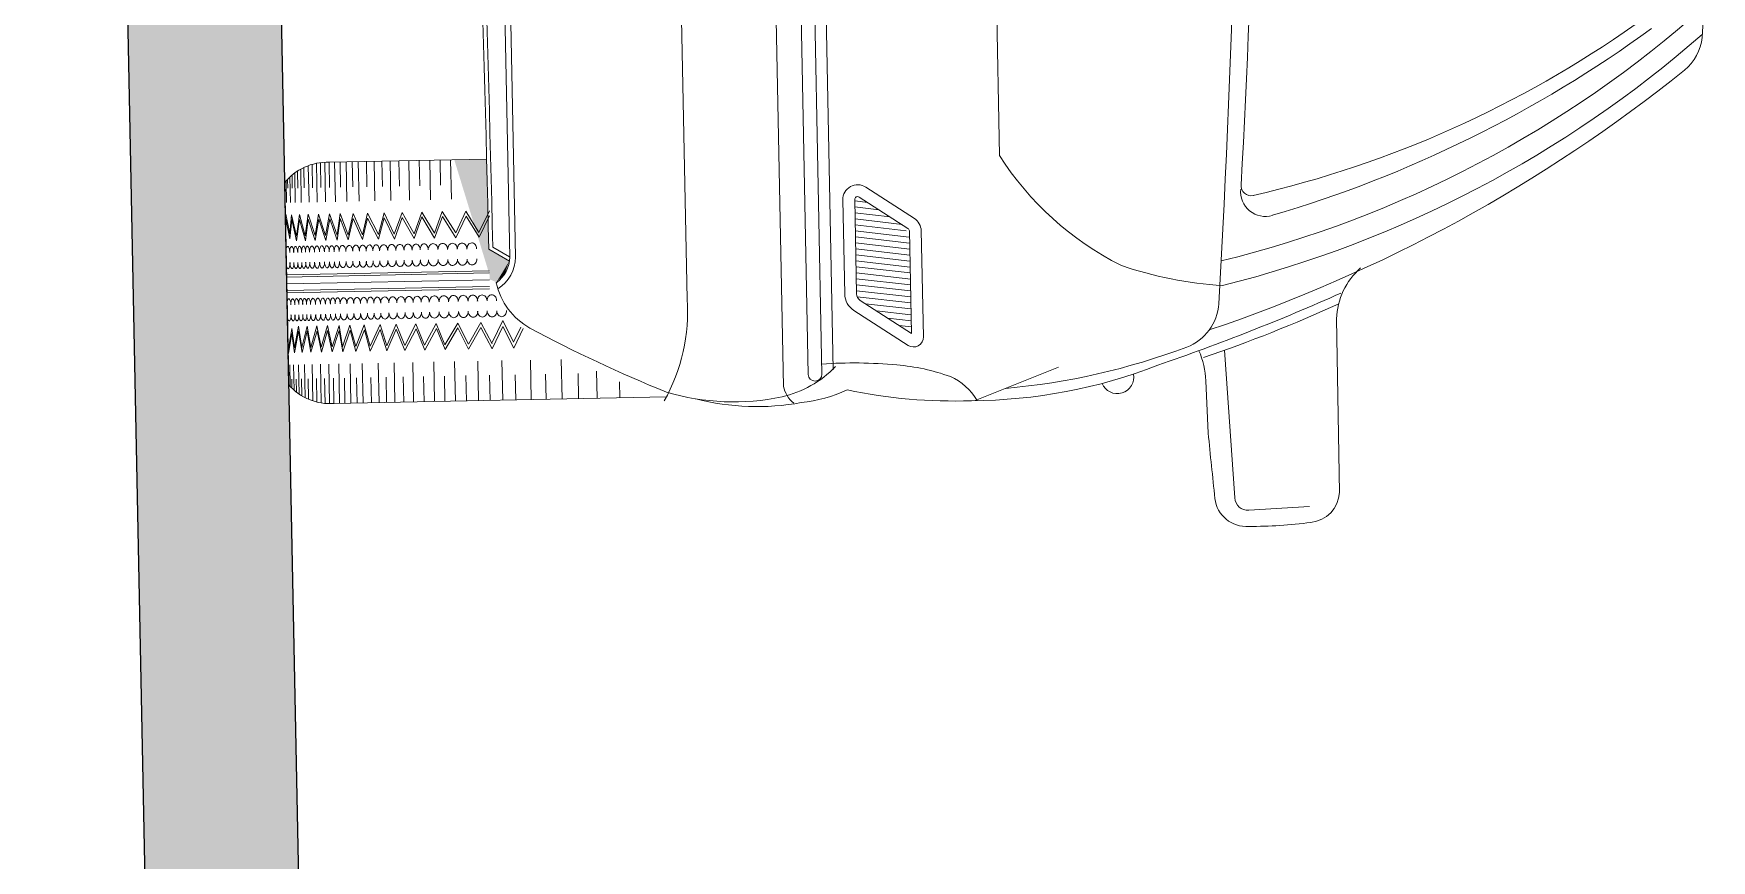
# Model space of a CAD drawing. Header units: feet. Extents: x 50754 to 76410, y 49660 to 67674.
# Drawn here: x 70055.1 to 70148.3, y 54675.5 to 54721.4 of the extents above; entities that cross this region are included whole.
import ezdxf

# ---------------------------------------------------------------- set-up
doc = ezdxf.new("R2010")
doc.units = ezdxf.units.FT
doc.linetypes.add('Amconstr', pattern=[9999, 9999, 0])
doc.layers.add('1_CAR', color=1, linetype='Continuous', lineweight=0)
for name, color, linetype in [('1_HATCH', 8, 'Continuous'), ('1_LINE', 4, 'Continuous'), ('MS GATE', 1, 'Continuous')]:
    doc.layers.add(name, color=color, linetype=linetype)

# ---------------------------------------------------------------- blocks, each defined once
blk = doc.blocks.new('admin enlclave road')
at = {"layer": '1_HATCH'}
blk.add_hatch(color=253, dxfattribs=at).paths.add_polyline_path([(44844.0095, -5351.3623), (44844.2076, -5351.3351), (44845.3463, -5358.5472), (44845.1481, -5358.5745)])
at = {"layer": '1_CAR', "color": 253, "linetype": 'Continuous'}
for p, q in [((44845.6373, -5356.0525), (44845.9049, -5357.7475)), ((44845.6559, -5356.0569), (44845.9224, -5357.7448)), ((44845.6699, -5356.0492), (44845.9363, -5357.7372)), ((44845.9807, -5356.5951), (44846.1127, -5357.4315)), ((44845.4521, -5357.527), (44845.2496, -5357.5589)), ((44845.9341, -5357.5156), (44845.951, -5357.5152)), ((44845.9353, -5357.5233), (44845.9668, -5357.5226)), ((44845.3074, -5357.5498), (44845.3154, -5357.6006)), ((44845.3173, -5357.5482), (44845.3224, -5357.5806)), ((44845.3279, -5357.5466), (44845.3359, -5357.5973)), ((44845.3392, -5357.5448), (44845.3443, -5357.5771)), ((44845.3519, -5357.5428), (44845.3599, -5357.5935)), ((44845.3653, -5357.5407), (44845.3705, -5357.573)), ((44845.3788, -5357.5385), (44845.3868, -5357.5893)), ((44845.3922, -5357.5364), (44845.3973, -5357.5688)), ((44845.4056, -5357.5343), (44845.4136, -5357.585)), ((44845.9365, -5357.531), (44845.9826, -5357.53)), ((44845.9377, -5357.5387), (44845.9994, -5357.5374)), ((44845.9389, -5357.5464), (44846.0056, -5357.545)), ((44845.2179, -5357.5702), (44845.222, -5357.5964)), ((44845.2232, -5357.567), (44845.2306, -5357.6139)), ((44845.2279, -5357.5647), (44845.2326, -5357.5948)), ((44845.2333, -5357.5625), (44845.2412, -5357.6123)), ((44845.2382, -5357.561), (44845.2432, -5357.5931)), ((44845.2438, -5357.5598), (44845.2518, -5357.6106)), ((44845.2494, -5357.5589), (44845.2545, -5357.5913)), ((44845.2565, -5357.5578), (44845.2645, -5357.6086)), ((44845.2636, -5357.5567), (44845.2687, -5357.5891)), ((44845.2713, -5357.5555), (44845.2794, -5357.6062)), ((44845.2791, -5357.5543), (44845.2842, -5357.5866)), ((44845.2869, -5357.553), (44845.2949, -5357.6038)), ((44845.2975, -5357.5514), (44845.3026, -5357.5837)), ((44845.9401, -5357.5541), (44846.0106, -5357.5526)), ((44845.9413, -5357.5618), (44846.0122, -5357.5603)), ((44845.9426, -5357.5695), (44846.0135, -5357.568)), ((44845.2366, -5357.8528), (44845.1957, -5357.5935)), ((44845.1974, -5357.5908), (44845.2018, -5357.6185)), ((44845.199, -5357.5883), (44845.2008, -5357.5998)), ((44845.2015, -5357.5851), (44845.2066, -5357.6177)), ((44845.2039, -5357.5823), (44845.2065, -5357.5989)), ((44845.207, -5357.579), (44845.2129, -5357.6167)), ((44845.2101, -5357.5761), (44845.2136, -5357.5978)), ((44845.214, -5357.5729), (44845.2207, -5357.6155)), ((44845.9438, -5357.5772), (44846.0147, -5357.5757)), ((44845.945, -5357.5849), (44846.0159, -5357.5834)), ((44845.9462, -5357.5926), (44846.0171, -5357.591)), ((44845.9474, -5357.6003), (44846.0183, -5357.5987)), ((44845.9486, -5357.608), (44846.0201, -5357.6064)), ((44845.9498, -5357.6157), (44846.0208, -5357.6141)), ((44845.9511, -5357.6234), (44846.022, -5357.6218)), ((44845.9523, -5357.6311), (44846.0232, -5357.6295)), ((44845.4709, -5357.6428), (44845.4994, -5357.6545)), ((44845.4755, -5357.6392), (44845.499, -5357.6488)), ((44845.9542, -5357.6388), (44846.0244, -5357.6372)), ((44845.966, -5357.6462), (44846.0256, -5357.6449)), ((44845.9818, -5357.6536), (44846.0268, -5357.6526)), ((44845.2143, -5357.7115), (44845.475, -5357.6704)), ((44845.2148, -5357.7144), (44845.4755, -5357.6732)), ((44845.9976, -5357.661), (44846.028, -5357.6603)), ((44846.0134, -5357.6684), (44846.0293, -5357.668)), ((44845.2162, -5357.7231), (44845.4769, -5357.682)), ((44845.2175, -5357.7319), (44845.4782, -5357.6907)), ((44845.218, -5357.7347), (44845.4787, -5357.6936)), ((44845.5192, -5357.7583), (44845.5257, -5357.7377)), ((44845.5204, -5357.7661), (44845.5291, -5357.7387)), ((44845.4843, -5357.8397), (44845.4763, -5357.789)), ((44845.5154, -5357.8348), (44845.5074, -5357.7841)), ((44845.5521, -5357.829), (44845.5441, -5357.7783)), ((44845.5917, -5357.8228), (44845.5837, -5357.772)), ((44845.6129, -5357.8194), (44845.6078, -5357.7871)), ((44845.6369, -5357.8156), (44845.6314, -5357.7809)), ((44845.726, -5357.8016), (44845.2986, -5357.869)), ((44845.3564, -5357.8599), (44845.3483, -5357.8092)), ((44845.3768, -5357.8567), (44845.3688, -5357.8059)), ((44845.4009, -5357.8529), (44845.3929, -5357.8021)), ((44845.4277, -5357.8486), (44845.4197, -5357.7979)), ((44845.4546, -5357.8444), (44845.4466, -5357.7937)), ((44845.4687, -5357.8422), (44845.4636, -5357.8098)), ((44845.4991, -5357.8374), (44845.494, -5357.805)), ((44845.5323, -5357.8321), (44845.5272, -5357.7998)), ((44845.5712, -5357.826), (44845.5661, -5357.7936)), ((44845.6659, -5357.811), (44845.6627, -5357.7906)), ((44845.2391, -5357.8548), (44845.2347, -5357.8271)), ((44845.2447, -5357.859), (44845.2396, -5357.8264)), ((44845.2518, -5357.8631), (44845.2459, -5357.8254)), ((44845.2604, -5357.8667), (44845.2536, -5357.8241)), ((44845.2709, -5357.8695), (44845.2635, -5357.8226)), ((44845.282, -5357.8706), (44845.2741, -5357.8209)), ((44845.2928, -5357.87), (44845.2847, -5357.8192)), ((44845.3055, -5357.868), (44845.2975, -5357.8172)), ((44845.3203, -5357.8656), (44845.3123, -5357.8149)), ((44845.3281, -5357.8644), (44845.323, -5357.832)), ((44845.3359, -5357.8632), (44845.3278, -5357.8124)), ((44845.3465, -5357.8615), (44845.3413, -5357.8291)), ((44845.3662, -5357.8584), (44845.3611, -5357.826)), ((44845.3882, -5357.8549), (44845.383, -5357.8225)), ((44845.4143, -5357.8508), (44845.4092, -5357.8184)), ((44845.4412, -5357.8465), (44845.4361, -5357.8142)), ((44845.2414, -5357.8566), (44845.2396, -5357.8452)), ((44845.2479, -5357.8609), (44845.2452, -5357.8443)), ((44845.2557, -5357.8649), (44845.2523, -5357.8432)), ((44845.2649, -5357.8681), (44845.2608, -5357.8418)), ((44845.2761, -5357.8702), (44845.2714, -5357.8402)), ((44845.287, -5357.8706), (44845.282, -5357.8385)), ((44845.2984, -5357.8691), (44845.2933, -5357.8367)), ((44845.3125, -5357.8668), (44845.3074, -5357.8345))]:
    blk.add_line(p, q, dxfattribs=at)
for points in [[(44845.6012, -5356.0322), (44845.8751, -5357.7674)], [(44845.2027, -5357.6336), (44845.2115, -5357.6583), (44845.2104, -5357.6331), (44845.2204, -5357.6598), (44845.2203, -5357.6315), (44845.2318, -5357.658), (44845.2316, -5357.6297), (44845.2445, -5357.656), (44845.2451, -5357.6276), (44845.2579, -5357.6538), (44845.2592, -5357.6254), (44845.2727, -5357.6515), (44845.2726, -5357.6232), (44845.2869, -5357.6493), (44845.2896, -5357.6206), (44845.3053, -5357.6464), (44845.308, -5357.6177), (44845.3257, -5357.6431), (44845.3292, -5357.6143), (44845.3462, -5357.6399), (44845.3525, -5357.6106), (44845.3717, -5357.6359), (44845.3779, -5357.6066), (44845.3978, -5357.6317), (44845.4041, -5357.6025), (44845.4254, -5357.6274), (44845.4345, -5357.5977), (44845.4551, -5357.6227), (44845.4649, -5357.5929)], [(44845.2037, -5357.6399), (44845.2125, -5357.6646), (44845.2114, -5357.6394), (44845.2214, -5357.6661), (44845.2213, -5357.6379), (44845.2328, -5357.6643), (44845.2326, -5357.6361), (44845.2455, -5357.6623), (44845.2461, -5357.634), (44845.2589, -5357.6602), (44845.2602, -5357.6317), (44845.2737, -5357.6579), (44845.2736, -5357.6296), (44845.2879, -5357.6556), (44845.2906, -5357.6269), (44845.3063, -5357.6527), (44845.309, -5357.624), (44845.3268, -5357.6495), (44845.3302, -5357.6207), (44845.3472, -5357.6463), (44845.3535, -5357.617), (44845.3727, -5357.6422), (44845.3789, -5357.613), (44845.3988, -5357.6381), (44845.4051, -5357.6089), (44845.4264, -5357.6338), (44845.4355, -5357.6041), (44845.4561, -5357.6291), (44845.4659, -5357.5993)], [(44846.2264, -5357.6938), (44846.1248, -5357.7517)], [(44845.23, -5357.8061), (44845.2307, -5357.7799), (44845.2375, -5357.8042), (44845.2388, -5357.7757), (44845.2473, -5357.8027), (44845.2501, -5357.774), (44845.2587, -5357.8009), (44845.2628, -5357.772), (44845.2721, -5357.7987), (44845.2762, -5357.7698), (44845.2862, -5357.7965), (44845.2911, -5357.7675), (44845.2996, -5357.7944), (44845.3052, -5357.7653), (44845.3166, -5357.7917), (44845.3236, -5357.7624), (44845.335, -5357.7888), (44845.3441, -5357.7591), (44845.3562, -5357.7855), (44845.3646, -5357.7559), (44845.3795, -5357.7818), (44845.39, -5357.7519), (44845.405, -5357.7778), (44845.4161, -5357.7477), (44845.4311, -5357.7736), (44845.4437, -5357.7434), (44845.4615, -5357.7688), (44845.4734, -5357.7387), (44845.4919, -5357.764)], [(44845.231, -5357.8125), (44845.2317, -5357.7863), (44845.2385, -5357.8106), (44845.2398, -5357.7821), (44845.2484, -5357.809), (44845.2511, -5357.7803), (44845.2597, -5357.8072), (44845.2638, -5357.7783), (44845.2731, -5357.8051), (44845.2772, -5357.7762), (44845.2872, -5357.8029), (44845.2921, -5357.7739), (44845.3007, -5357.8008), (44845.3062, -5357.7716), (44845.3176, -5357.7981), (44845.3246, -5357.7687), (44845.336, -5357.7952), (44845.3451, -5357.7655), (44845.3572, -5357.7918), (44845.3656, -5357.7622), (44845.3805, -5357.7882), (44845.391, -5357.7582), (44845.406, -5357.7841), (44845.4172, -5357.7541), (44845.4321, -5357.78), (44845.4447, -5357.7498), (44845.4625, -5357.7752), (44845.4744, -5357.7451), (44845.4929, -5357.7704)], [(44845.4917, -5357.7626), (44845.5013, -5357.7321), (44845.5192, -5357.7583)], [(44845.4929, -5357.7704), (44845.5026, -5357.7399), (44845.5204, -5357.7661)]]:
    blk.add_lwpolyline(points, dxfattribs=at)
for points in [[(44845.3495, -5356.702), (44845.4991, -5357.6492, -0.23497), (44845.4864, -5357.6846, -0.247113)], [(44845.3572, -5356.7008), (44845.5067, -5357.6482, -0.251603), (44845.4896, -5357.6921)], [(44845.6251, -5356.9731), (44845.7355, -5357.6719, -0.143099), (44845.7239, -5357.8072)], [(44846.1127, -5357.4315, 0.134631), (44846.2886, -5357.5514, 0.069883), (44846.4234, -5357.5595, 0.118522), (44846.9974, -5357.1507, 5.181435)], [(44846.5983, -5357.5124, 0.209734), (44846.5763, -5357.5824), (44846.6107, -5357.8057, -0.375124), (44846.579, -5357.8493, -0.037007), (44846.4999, -5357.8654, -0.407001), (44846.4513, -5357.8354, -0.002874), (44846.431, -5357.7525), (44846.4186, -5357.6853, 0.088919), (44846.4044, -5357.6477, -1.225539)], [(44845.9579, -5357.7606, 0.061371), (44846.12, -5357.7525, 0.092248), (44846.3538, -5357.6738, 0.022406), (44846.5773, -5357.5482)], [(44845.3216, -5357.6654, 0.056778), (44845.3208, -5357.6624, 0.070507), (44845.3195, -5357.6601, 0.106196), (44845.3176, -5357.6586, 0.161166), (44845.316, -5357.6583, 0.161166), (44845.3146, -5357.6591, 0.106196), (44845.3133, -5357.6611, 0.070507), (44845.3128, -5357.6636, 0.056778), (44845.3129, -5357.6668, 0.056778)], [(44845.3303, -5357.6641, 0.056778), (44845.3294, -5357.661, 0.070507), (44845.3281, -5357.6588, 0.106196), (44845.3263, -5357.6572, 0.161166), (44845.3247, -5357.657, 0.161166), (44845.3233, -5357.6577, 0.106196), (44845.322, -5357.6597, 0.070507), (44845.3215, -5357.6623, 0.056778), (44845.3216, -5357.6654, 0.056778)], [(44845.3407, -5357.6624, 0.067829), (44845.3398, -5357.6594, 0.080107), (44845.3383, -5357.6572, 0.107097), (44845.3362, -5357.6557, 0.139237), (44845.3343, -5357.6555, 0.139237), (44845.3325, -5357.6563, 0.107097), (44845.3309, -5357.6583, 0.080107), (44845.3302, -5357.6609, 0.067828), (44845.3303, -5357.6641, 0.067828)], [(44845.3511, -5357.6608, 0.067829), (44845.3502, -5357.6578, 0.080107), (44845.3487, -5357.6555, 0.107097), (44845.3466, -5357.6541, 0.139237), (44845.3447, -5357.6538, 0.139237), (44845.3429, -5357.6547, 0.107097), (44845.3414, -5357.6567, 0.080107), (44845.3406, -5357.6593, 0.067828), (44845.3407, -5357.6624, 0.067828)], [(44845.3616, -5357.6591, 0.067829), (44845.3606, -5357.6561, 0.080107), (44845.3592, -5357.6539, 0.107097), (44845.3571, -5357.6524, 0.139237), (44845.3551, -5357.6522, 0.139237), (44845.3533, -5357.653, 0.107097), (44845.3518, -5357.655, 0.080107), (44845.3511, -5357.6576, 0.067828), (44845.3511, -5357.6608, 0.067828)], [(44845.372, -5357.6575, 0.067829), (44845.3711, -5357.6545, 0.080107), (44845.3696, -5357.6522, 0.107097), (44845.3675, -5357.6508, 0.139237), (44845.3655, -5357.6505, 0.139237), (44845.3637, -5357.6514, 0.107097), (44845.3622, -5357.6534, 0.080107), (44845.3615, -5357.656, 0.067828), (44845.3616, -5357.6591, 0.067828)], [(44845.3824, -5357.6558, 0.067829), (44845.3815, -5357.6528, 0.080107), (44845.38, -5357.6506, 0.107097), (44845.3779, -5357.6491, 0.139237), (44845.376, -5357.6489, 0.139237), (44845.3742, -5357.6497, 0.107097), (44845.3726, -5357.6517, 0.080107), (44845.3719, -5357.6543, 0.067828), (44845.372, -5357.6575, 0.067828)], [(44845.3928, -5357.6542, 0.067829), (44845.3919, -5357.6512, 0.080107), (44845.3904, -5357.6489, 0.107097), (44845.3884, -5357.6475, 0.139237), (44845.3864, -5357.6472, 0.139237), (44845.3846, -5357.6481, 0.107097), (44845.3831, -5357.6501, 0.080107), (44845.3823, -5357.6527, 0.067828), (44845.3824, -5357.6558, 0.067828)], [(44845.4053, -5357.6522, 0.080127), (44845.4043, -5357.6493, 0.088898), (44845.4026, -5357.647, 0.104967), (44845.4002, -5357.6456, 0.120066), (44845.3978, -5357.6454, 0.120066), (44845.3956, -5357.6464, 0.104967), (44845.3938, -5357.6484, 0.088898), (44845.3928, -5357.6511, 0.080127), (44845.3928, -5357.6542, 0.080127)], [(44845.4177, -5357.6503, 0.080127), (44845.4167, -5357.6473, 0.088898), (44845.415, -5357.6451, 0.104967), (44845.4127, -5357.6437, 0.120066), (44845.4103, -5357.6435, 0.120066), (44845.408, -5357.6444, 0.104967), (44845.4062, -5357.6464, 0.088898), (44845.4053, -5357.6491, 0.080127), (44845.4053, -5357.6522, 0.080127)], [(44845.4301, -5357.6483, 0.080127), (44845.4292, -5357.6453, 0.088898), (44845.4274, -5357.6431, 0.104967), (44845.4251, -5357.6417, 0.120066), (44845.4227, -5357.6415, 0.120066), (44845.4205, -5357.6424, 0.104967), (44845.4187, -5357.6445, 0.088898), (44845.4177, -5357.6471, 0.080127), (44845.4177, -5357.6503, 0.080127)], [(44845.4426, -5357.6463, 0.080127), (44845.4416, -5357.6434, 0.088898), (44845.4399, -5357.6411, 0.104967), (44845.4375, -5357.6397, 0.120066), (44845.4351, -5357.6395, 0.120066), (44845.4329, -5357.6405, 0.104967), (44845.4311, -5357.6425, 0.088898), (44845.4301, -5357.6452, 0.080127), (44845.4301, -5357.6483, 0.080127)], [(44845.455, -5357.6444, 0.080127), (44845.454, -5357.6414, 0.088898), (44845.4523, -5357.6392, 0.104967), (44845.45, -5357.6378, 0.120066), (44845.4476, -5357.6376, 0.120066), (44845.4453, -5357.6385, 0.104967), (44845.4435, -5357.6406, 0.088898), (44845.4426, -5357.6432, 0.080127), (44845.4426, -5357.6463, 0.080127)], [(44845.457, -5357.6573, -0.080127), (44845.457, -5357.6604, -0.088898), (44845.4561, -5357.6631, -0.104967), (44845.4543, -5357.6651, -0.120066), (44845.4521, -5357.666, -0.120066), (44845.4497, -5357.6658, -0.104967), (44845.4473, -5357.6644, -0.088898), (44845.4456, -5357.6622, -0.080127), (44845.4446, -5357.6592, -0.080127)], [(44846.5745, -5357.8291), (44846.497, -5357.8447, -0.413654), (44846.4766, -5357.8312), (44846.4373, -5357.6426)], [(44845.2148, -5357.6823, 0.034494), (44845.2141, -5357.6791, 0.046388), (44845.2132, -5357.6769, 0.089454), (44845.2119, -5357.6752, 0.2264), (44845.211, -5357.6749, 0.2264), (44845.2103, -5357.6754, 0.089454), (44845.2095, -5357.6775, 0.046388), (44845.2094, -5357.6799, 0.034494), (44845.2096, -5357.6831, 0.034494)], [(44845.2199, -5357.6815, 0.034494), (44845.2191, -5357.6784, 0.046388), (44845.2182, -5357.6761, 0.089454), (44845.2169, -5357.6744, 0.2264), (44845.216, -5357.6741, 0.2264), (44845.2153, -5357.6747, 0.089454), (44845.2145, -5357.6767, 0.046388), (44845.2144, -5357.6791, 0.034494), (44845.2146, -5357.6823, 0.034494)], [(44845.2249, -5357.6807, 0.034494), (44845.2241, -5357.6776, 0.046388), (44845.2232, -5357.6753, 0.089454), (44845.2219, -5357.6736, 0.2264), (44845.221, -5357.6733, 0.2264), (44845.2203, -5357.6739, 0.089454), (44845.2196, -5357.6759, 0.046388), (44845.2194, -5357.6783, 0.034494), (44845.2197, -5357.6815, 0.034494)], [(44845.2301, -5357.6799, 0.034494), (44845.2293, -5357.6767, 0.046388), (44845.2284, -5357.6745, 0.089454), (44845.2271, -5357.6728, 0.2264), (44845.2262, -5357.6725, 0.2264), (44845.2255, -5357.673, 0.089454), (44845.2248, -5357.6751, 0.046388), (44845.2246, -5357.6775, 0.034494), (44845.2249, -5357.6807, 0.034494)], [(44845.2351, -5357.6791, 0.034494), (44845.2344, -5357.676, 0.046388), (44845.2334, -5357.6737, 0.089454), (44845.2321, -5357.672, 0.2264), (44845.2312, -5357.6717, 0.2264), (44845.2305, -5357.6722, 0.089454), (44845.2298, -5357.6743, 0.046388), (44845.2296, -5357.6767, 0.034494), (44845.2299, -5357.6799, 0.034494)], [(44845.2401, -5357.6783, 0.034494), (44845.2394, -5357.6752, 0.046388), (44845.2385, -5357.6729, 0.089454), (44845.2371, -5357.6712, 0.2264), (44845.2363, -5357.6709, 0.2264), (44845.2355, -5357.6715, 0.089454), (44845.2348, -5357.6735, 0.046388), (44845.2346, -5357.6759, 0.034494), (44845.2349, -5357.6791, 0.034494)], [(44845.2465, -5357.6773, 0.041985), (44845.2457, -5357.6742, 0.055167), (44845.2447, -5357.672, 0.098023), (44845.2432, -5357.6703, 0.200541), (44845.2421, -5357.67, 0.200541), (44845.2411, -5357.6706, 0.098023), (44845.2402, -5357.6727, 0.055167), (44845.2399, -5357.6751, 0.041985), (44845.2401, -5357.6783, 0.041985)], [(44845.2528, -5357.6763, 0.041985), (44845.2521, -5357.6732, 0.055167), (44845.251, -5357.6709, 0.098023), (44845.2495, -5357.6693, 0.200541), (44845.2484, -5357.669, 0.200541), (44845.2475, -5357.6696, 0.098023), (44845.2465, -5357.6717, 0.055167), (44845.2462, -5357.6741, 0.041985), (44845.2465, -5357.6773, 0.041985)], [(44845.2592, -5357.6753, 0.041985), (44845.2584, -5357.6722, 0.055167), (44845.2574, -5357.6699, 0.098023), (44845.2559, -5357.6683, 0.200541), (44845.2548, -5357.668, 0.200541), (44845.2538, -5357.6686, 0.098023), (44845.2529, -5357.6707, 0.055167), (44845.2526, -5357.6731, 0.041985), (44845.2528, -5357.6763, 0.041985)], [(44845.2655, -5357.6743, 0.041985), (44845.2648, -5357.6712, 0.055167), (44845.2637, -5357.6689, 0.098023), (44845.2622, -5357.6673, 0.200541), (44845.2611, -5357.667, 0.200541), (44845.2602, -5357.6676, 0.098023), (44845.2593, -5357.6697, 0.055167), (44845.259, -5357.6721, 0.041985), (44845.2592, -5357.6753, 0.041985)], [(44845.2719, -5357.6733, 0.041985), (44845.2711, -5357.6702, 0.055167), (44845.2701, -5357.6679, 0.098023), (44845.2686, -5357.6663, 0.200541), (44845.2675, -5357.666, 0.200541), (44845.2665, -5357.6666, 0.098023), (44845.2656, -5357.6686, 0.055167), (44845.2653, -5357.6711, 0.041985), (44845.2655, -5357.6743, 0.041985)], [(44845.2783, -5357.6723, 0.041985), (44845.2775, -5357.6692, 0.055167), (44845.2765, -5357.6669, 0.098023), (44845.275, -5357.6653, 0.200541), (44845.2739, -5357.665, 0.200541), (44845.2729, -5357.6656, 0.098023), (44845.272, -5357.6676, 0.055167), (44845.2717, -5357.6701, 0.041985), (44845.2719, -5357.6733, 0.041985)], [(44845.2869, -5357.6709, 0.056778), (44845.2861, -5357.6678, 0.070507), (44845.2848, -5357.6656, 0.106196), (44845.283, -5357.6641, 0.161166), (44845.2814, -5357.6638, 0.161166), (44845.28, -5357.6646, 0.106196), (44845.2787, -5357.6666, 0.070507), (44845.2781, -5357.6691, 0.056778), (44845.2783, -5357.6723, 0.056778)], [(44845.2956, -5357.6695, 0.056778), (44845.2948, -5357.6665, 0.070507), (44845.2935, -5357.6642, 0.106196), (44845.2916, -5357.6627, 0.161166), (44845.29, -5357.6625, 0.161166), (44845.2886, -5357.6632, 0.106196), (44845.2873, -5357.6652, 0.070507), (44845.2868, -5357.6677, 0.056778), (44845.2869, -5357.6709, 0.056778)], [(44845.3043, -5357.6682, 0.056778), (44845.3034, -5357.6651, 0.070507), (44845.3021, -5357.6629, 0.106196), (44845.3003, -5357.6613, 0.161166), (44845.2987, -5357.6611, 0.161166), (44845.2973, -5357.6618, 0.106196), (44845.296, -5357.6638, 0.070507), (44845.2955, -5357.6664, 0.056778), (44845.2956, -5357.6695, 0.056778)], [(44845.3129, -5357.6668, 0.056778), (44845.3121, -5357.6637, 0.070507), (44845.3108, -5357.6615, 0.106196), (44845.309, -5357.66, 0.161166), (44845.3074, -5357.6597, 0.161166), (44845.306, -5357.6605, 0.106196), (44845.3047, -5357.6625, 0.070507), (44845.3041, -5357.665, 0.056778), (44845.3043, -5357.6682, 0.056778)], [(44845.315, -5357.6797, -0.056778), (44845.3151, -5357.6829, -0.070507), (44845.3146, -5357.6854, -0.106196), (44845.3133, -5357.6874, -0.161166), (44845.3119, -5357.6882, -0.161166), (44845.3103, -5357.6879, -0.106196), (44845.3084, -5357.6864, -0.070507), (44845.3072, -5357.6841, -0.056778), (44845.3063, -5357.6811, -0.056778)], [(44845.3236, -5357.6783, -0.056778), (44845.3238, -5357.6815, -0.070507), (44845.3232, -5357.684, -0.106196), (44845.322, -5357.6861, -0.161166), (44845.3205, -5357.6868, -0.161166), (44845.319, -5357.6865, -0.106196), (44845.3171, -5357.685, -0.070507), (44845.3158, -5357.6828, -0.056778), (44845.315, -5357.6797, -0.056778)], [(44845.3323, -5357.677, -0.056778), (44845.3324, -5357.6801, -0.070507), (44845.3319, -5357.6827, -0.106196), (44845.3306, -5357.6847, -0.161166), (44845.3292, -5357.6854, -0.161166), (44845.3276, -5357.6852, -0.106196), (44845.3258, -5357.6836, -0.070507), (44845.3245, -5357.6814, -0.056778), (44845.3236, -5357.6783, -0.056778)], [(44845.3427, -5357.6753, -0.067829), (44845.3428, -5357.6785, -0.080107), (44845.3421, -5357.6811, -0.107097), (44845.3405, -5357.6831, -0.139237), (44845.3387, -5357.6839, -0.139237), (44845.3368, -5357.6837, -0.107097), (44845.3347, -5357.6822, -0.080107), (44845.3332, -5357.68, -0.067828), (44845.3323, -5357.677, -0.067828)], [(44845.3532, -5357.6737, -0.067829), (44845.3532, -5357.6768, -0.080107), (44845.3525, -5357.6794, -0.107097), (44845.351, -5357.6814, -0.139237), (44845.3492, -5357.6823, -0.139237), (44845.3472, -5357.682, -0.107097), (44845.3451, -5357.6806, -0.080107), (44845.3436, -5357.6783, -0.067828), (44845.3427, -5357.6753, -0.067828)], [(44845.3636, -5357.672, -0.067829), (44845.3637, -5357.6752, -0.080107), (44845.3629, -5357.6778, -0.107097), (44845.3614, -5357.6798, -0.139237), (44845.3596, -5357.6806, -0.139237), (44845.3576, -5357.6804, -0.107097), (44845.3556, -5357.6789, -0.080107), (44845.3541, -5357.6767, -0.067828), (44845.3532, -5357.6737, -0.067828)], [(44845.374, -5357.6704, -0.067829), (44845.3741, -5357.6735, -0.080107), (44845.3734, -5357.6761, -0.107097), (44845.3718, -5357.6781, -0.139237), (44845.37, -5357.679, -0.139237), (44845.3681, -5357.6787, -0.107097), (44845.366, -5357.6773, -0.080107), (44845.3645, -5357.6751, -0.067828), (44845.3636, -5357.672, -0.067828)], [(44845.3844, -5357.6687, -0.067829), (44845.3845, -5357.6719, -0.080107), (44845.3838, -5357.6745, -0.107097), (44845.3822, -5357.6765, -0.139237), (44845.3805, -5357.6773, -0.139237), (44845.3785, -5357.6771, -0.107097), (44845.3764, -5357.6756, -0.080107), (44845.3749, -5357.6734, -0.067828), (44845.374, -5357.6704, -0.067828)], [(44845.3949, -5357.6671, -0.067829), (44845.3949, -5357.6702, -0.080107), (44845.3942, -5357.6728, -0.107097), (44845.3927, -5357.6749, -0.139237), (44845.3909, -5357.6757, -0.139237), (44845.3889, -5357.6754, -0.107097), (44845.3868, -5357.674, -0.080107), (44845.3854, -5357.6718, -0.067828), (44845.3844, -5357.6687, -0.067828)], [(44845.4073, -5357.6651, -0.080127), (44845.4073, -5357.6682, -0.088898), (44845.4064, -5357.6709, -0.104967), (44845.4045, -5357.673, -0.120066), (44845.4023, -5357.6739, -0.120066), (44845.3999, -5357.6737, -0.104967), (44845.3976, -5357.6723, -0.088898), (44845.3958, -5357.6701, -0.080127), (44845.3949, -5357.6671, -0.080127)], [(44845.4197, -5357.6632, -0.080127), (44845.4197, -5357.6663, -0.088898), (44845.4188, -5357.6689, -0.104967), (44845.417, -5357.671, -0.120066), (44845.4147, -5357.6719, -0.120066), (44845.4124, -5357.6717, -0.104967), (44845.41, -5357.6703, -0.088898), (44845.4083, -5357.6681, -0.080127), (44845.4073, -5357.6651, -0.080127)], [(44845.4322, -5357.6612, -0.080127), (44845.4322, -5357.6643, -0.088898), (44845.4312, -5357.667, -0.104967), (44845.4294, -5357.669, -0.120066), (44845.4272, -5357.67, -0.120066), (44845.4248, -5357.6698, -0.104967), (44845.4224, -5357.6684, -0.088898), (44845.4207, -5357.6661, -0.080127), (44845.4197, -5357.6632, -0.080127)], [(44845.4446, -5357.6592, -0.080127), (44845.4446, -5357.6624, -0.088898), (44845.4437, -5357.665, -0.104967), (44845.4418, -5357.6671, -0.120066), (44845.4396, -5357.668, -0.120066), (44845.4372, -5357.6678, -0.104967), (44845.4349, -5357.6664, -0.088898), (44845.4331, -5357.6642, -0.080127), (44845.4322, -5357.6612, -0.080127)], [(44845.2169, -5357.6952, -0.034494), (44845.2172, -5357.6984, -0.046388), (44845.217, -5357.7008, -0.089454), (44845.2162, -5357.7029, -0.2264), (44845.2155, -5357.7034, -0.2264), (44845.2146, -5357.7031, -0.089454), (44845.2133, -5357.7014, -0.046388), (44845.2124, -5357.6992, -0.034494), (44845.2117, -5357.696, -0.034494)], [(44845.2219, -5357.6944, -0.034494), (44845.2222, -5357.6976, -0.046388), (44845.222, -5357.7, -0.089454), (44845.2213, -5357.7021, -0.2264), (44845.2205, -5357.7026, -0.2264), (44845.2197, -5357.7023, -0.089454), (44845.2183, -5357.7006, -0.046388), (44845.2174, -5357.6984, -0.034494), (44845.2167, -5357.6952, -0.034494)], [(44845.2269, -5357.6936, -0.034494), (44845.2272, -5357.6968, -0.046388), (44845.227, -5357.6992, -0.089454), (44845.2263, -5357.7013, -0.2264), (44845.2255, -5357.7018, -0.2264), (44845.2247, -5357.7015, -0.089454), (44845.2233, -5357.6998, -0.046388), (44845.2224, -5357.6976, -0.034494), (44845.2217, -5357.6944, -0.034494)], [(44845.2321, -5357.6928, -0.034494), (44845.2324, -5357.696, -0.046388), (44845.2322, -5357.6984, -0.089454), (44845.2315, -5357.7005, -0.2264), (44845.2307, -5357.701, -0.2264), (44845.2299, -5357.7007, -0.089454), (44845.2285, -5357.699, -0.046388), (44845.2276, -5357.6968, -0.034494), (44845.2269, -5357.6936, -0.034494)], [(44845.2371, -5357.692, -0.034494), (44845.2374, -5357.6952, -0.046388), (44845.2372, -5357.6976, -0.089454), (44845.2365, -5357.6997, -0.2264), (44845.2357, -5357.7002, -0.2264), (44845.2349, -5357.6999, -0.089454), (44845.2335, -5357.6982, -0.046388), (44845.2326, -5357.696, -0.034494), (44845.2319, -5357.6928, -0.034494)], [(44845.2421, -5357.6912, -0.034494), (44845.2424, -5357.6944, -0.046388), (44845.2422, -5357.6968, -0.089454), (44845.2415, -5357.6989, -0.2264), (44845.2407, -5357.6994, -0.2264), (44845.2399, -5357.6991, -0.089454), (44845.2385, -5357.6974, -0.046388), (44845.2376, -5357.6952, -0.034494), (44845.2369, -5357.692, -0.034494)], [(44845.2485, -5357.6902, -0.041985), (44845.2487, -5357.6934, -0.055167), (44845.2484, -5357.6958, -0.098023), (44845.2475, -5357.6979, -0.200541), (44845.2465, -5357.6985, -0.200541), (44845.2455, -5357.6982, -0.098023), (44845.2439, -5357.6965, -0.055167), (44845.2429, -5357.6943, -0.041985), (44845.2421, -5357.6912, -0.041985)], [(44845.2549, -5357.6892, -0.041985), (44845.2551, -5357.6924, -0.055167), (44845.2548, -5357.6948, -0.098023), (44845.2539, -5357.6969, -0.200541), (44845.2529, -5357.6975, -0.200541), (44845.2518, -5357.6972, -0.098023), (44845.2503, -5357.6955, -0.055167), (44845.2493, -5357.6933, -0.041985), (44845.2485, -5357.6902, -0.041985)], [(44845.2612, -5357.6882, -0.041985), (44845.2615, -5357.6914, -0.055167), (44845.2612, -5357.6938, -0.098023), (44845.2602, -5357.6959, -0.200541), (44845.2593, -5357.6965, -0.200541), (44845.2582, -5357.6962, -0.098023), (44845.2567, -5357.6945, -0.055167), (44845.2556, -5357.6923, -0.041985), (44845.2549, -5357.6892, -0.041985)], [(44845.2676, -5357.6872, -0.041985), (44845.2678, -5357.6904, -0.055167), (44845.2675, -5357.6928, -0.098023), (44845.2666, -5357.6949, -0.200541), (44845.2656, -5357.6955, -0.200541), (44845.2645, -5357.6952, -0.098023), (44845.263, -5357.6935, -0.055167), (44845.262, -5357.6913, -0.041985), (44845.2612, -5357.6882, -0.041985)], [(44845.2739, -5357.6862, -0.041985), (44845.2742, -5357.6894, -0.055167), (44845.2739, -5357.6918, -0.098023), (44845.273, -5357.6939, -0.200541), (44845.272, -5357.6945, -0.200541), (44845.2709, -5357.6942, -0.098023), (44845.2694, -5357.6925, -0.055167), (44845.2684, -5357.6903, -0.041985), (44845.2676, -5357.6872, -0.041985)], [(44845.2803, -5357.6852, -0.041985), (44845.2805, -5357.6884, -0.055167), (44845.2802, -5357.6908, -0.098023), (44845.2793, -5357.6929, -0.200541), (44845.2784, -5357.6934, -0.200541), (44845.2773, -5357.6932, -0.098023), (44845.2757, -5357.6915, -0.055167), (44845.2747, -5357.6893, -0.041985), (44845.2739, -5357.6862, -0.041985)], [(44845.289, -5357.6838, -0.056778), (44845.2891, -5357.687, -0.070507), (44845.2886, -5357.6895, -0.106196), (44845.2873, -5357.6915, -0.161166), (44845.2859, -5357.6923, -0.161166), (44845.2843, -5357.692, -0.106196), (44845.2824, -5357.6905, -0.070507), (44845.2812, -5357.6882, -0.056778), (44845.2803, -5357.6852, -0.056778)], [(44845.2976, -5357.6824, -0.056778), (44845.2978, -5357.6856, -0.070507), (44845.2972, -5357.6881, -0.106196), (44845.296, -5357.6902, -0.161166), (44845.2945, -5357.6909, -0.161166), (44845.293, -5357.6906, -0.106196), (44845.2911, -5357.6891, -0.070507), (44845.2898, -5357.6869, -0.056778), (44845.289, -5357.6838, -0.056778)], [(44845.3063, -5357.6811, -0.056778), (44845.3064, -5357.6843, -0.070507), (44845.3059, -5357.6868, -0.106196), (44845.3046, -5357.6888, -0.161166), (44845.3032, -5357.6895, -0.161166), (44845.3016, -5357.6893, -0.106196), (44845.2998, -5357.6877, -0.070507), (44845.2985, -5357.6855, -0.056778), (44845.2976, -5357.6824, -0.056778)], [(44845.49, -5357.7077, 0.080127), (44845.489, -5357.7047, 0.088898), (44845.4873, -5357.7025, 0.104967), (44845.4849, -5357.7011, 0.120066), (44845.4825, -5357.7009, 0.120066), (44845.4803, -5357.7018, 0.104967), (44845.4785, -5357.7039, 0.088898), (44845.4776, -5357.7065, 0.080127), (44845.4776, -5357.7096, 0.080127)], [(44845.9385, -5357.7327, -0.145275), (44845.8751, -5357.7812, -0.123707), (44845.7254, -5357.7956, -0.027302), (44845.5377, -5357.7371, -0.215996), (44845.4864, -5357.6846)], [(44845.3409, -5357.7313, 0.056778), (44845.34, -5357.7282, 0.070507), (44845.3387, -5357.726, 0.106196), (44845.3369, -5357.7244, 0.161166), (44845.3353, -5357.7242, 0.161166), (44845.3339, -5357.7249, 0.106196), (44845.3326, -5357.7269, 0.070507), (44845.3321, -5357.7295, 0.056778), (44845.3322, -5357.7326, 0.056778)], [(44845.3513, -5357.7296, 0.067829), (44845.3504, -5357.7266, 0.080107), (44845.3489, -5357.7244, 0.107097), (44845.3468, -5357.7229, 0.139237), (44845.3449, -5357.7227, 0.139237), (44845.3431, -5357.7235, 0.107097), (44845.3415, -5357.7255, 0.080107), (44845.3408, -5357.7281, 0.067828), (44845.3409, -5357.7313, 0.067828)], [(44845.3617, -5357.728, 0.067829), (44845.3608, -5357.725, 0.080107), (44845.3593, -5357.7227, 0.107097), (44845.3573, -5357.7213, 0.139237), (44845.3553, -5357.721, 0.139237), (44845.3535, -5357.7219, 0.107097), (44845.352, -5357.7239, 0.080107), (44845.3512, -5357.7265, 0.067828), (44845.3513, -5357.7296, 0.067828)], [(44845.3722, -5357.7263, 0.067829), (44845.3713, -5357.7233, 0.080107), (44845.3698, -5357.7211, 0.107097), (44845.3677, -5357.7196, 0.139237), (44845.3657, -5357.7194, 0.139237), (44845.3639, -5357.7202, 0.107097), (44845.3624, -5357.7222, 0.080107), (44845.3617, -5357.7248, 0.067828), (44845.3617, -5357.728, 0.067828)], [(44845.3826, -5357.7247, 0.067829), (44845.3817, -5357.7217, 0.080107), (44845.3802, -5357.7194, 0.107097), (44845.3781, -5357.718, 0.139237), (44845.3761, -5357.7177, 0.139237), (44845.3744, -5357.7186, 0.107097), (44845.3728, -5357.7206, 0.080107), (44845.3721, -5357.7232, 0.067828), (44845.3722, -5357.7263, 0.067828)], [(44845.393, -5357.723, 0.067829), (44845.3921, -5357.72, 0.080107), (44845.3906, -5357.7178, 0.107097), (44845.3885, -5357.7163, 0.139237), (44845.3866, -5357.7161, 0.139237), (44845.3848, -5357.7169, 0.107097), (44845.3832, -5357.7189, 0.080107), (44845.3825, -5357.7215, 0.067828), (44845.3826, -5357.7247, 0.067828)], [(44845.4034, -5357.7214, 0.067829), (44845.4025, -5357.7184, 0.080107), (44845.401, -5357.7161, 0.107097), (44845.399, -5357.7147, 0.139237), (44845.397, -5357.7144, 0.139237), (44845.3952, -5357.7153, 0.107097), (44845.3937, -5357.7173, 0.080107), (44845.3929, -5357.7199, 0.067828), (44845.393, -5357.723, 0.067828)], [(44845.4159, -5357.7194, 0.080127), (44845.4149, -5357.7165, 0.088898), (44845.4132, -5357.7142, 0.104967), (44845.4108, -5357.7128, 0.120066), (44845.4084, -5357.7126, 0.120066), (44845.4062, -5357.7136, 0.104967), (44845.4044, -5357.7156, 0.088898), (44845.4035, -5357.7183, 0.080127), (44845.4034, -5357.7214, 0.080127)], [(44845.4283, -5357.7175, 0.080127), (44845.4273, -5357.7145, 0.088898), (44845.4256, -5357.7123, 0.104967), (44845.4233, -5357.7109, 0.120066), (44845.4209, -5357.7107, 0.120066), (44845.4187, -5357.7116, 0.104967), (44845.4168, -5357.7136, 0.088898), (44845.4159, -5357.7163, 0.080127), (44845.4159, -5357.7194, 0.080127)], [(44845.4407, -5357.7155, 0.080127), (44845.4398, -5357.7125, 0.088898), (44845.4381, -5357.7103, 0.104967), (44845.4357, -5357.7089, 0.120066), (44845.4333, -5357.7087, 0.120066), (44845.4311, -5357.7096, 0.104967), (44845.4293, -5357.7117, 0.088898), (44845.4283, -5357.7143, 0.080127), (44845.4283, -5357.7175, 0.080127)], [(44845.4532, -5357.7135, 0.080127), (44845.4522, -5357.7106, 0.088898), (44845.4505, -5357.7083, 0.104967), (44845.4481, -5357.7069, 0.120066), (44845.4457, -5357.7067, 0.120066), (44845.4435, -5357.7077, 0.104967), (44845.4417, -5357.7097, 0.088898), (44845.4408, -5357.7124, 0.080127), (44845.4407, -5357.7155, 0.080127)], [(44845.4656, -5357.7116, 0.080127), (44845.4646, -5357.7086, 0.088898), (44845.4629, -5357.7064, 0.104967), (44845.4606, -5357.705, 0.120066), (44845.4582, -5357.7048, 0.120066), (44845.456, -5357.7057, 0.104967), (44845.4541, -5357.7078, 0.088898), (44845.4532, -5357.7104, 0.080127), (44845.4532, -5357.7135, 0.080127)], [(44845.4677, -5357.7245, -0.080127), (44845.4676, -5357.7276, -0.088898), (44845.4667, -5357.7303, -0.104967), (44845.4649, -5357.7323, -0.120066), (44845.4627, -5357.7332, -0.120066), (44845.4603, -5357.733, -0.104967), (44845.4579, -5357.7316, -0.088898), (44845.4562, -5357.7294, -0.080127), (44845.4552, -5357.7264, -0.080127)], [(44845.4776, -5357.7096, 0.080127), (44845.4766, -5357.7067, 0.088898), (44845.4749, -5357.7044, 0.104967), (44845.4725, -5357.7031, 0.120066), (44845.4701, -5357.7029, 0.120066), (44845.4679, -5357.7038, 0.104967), (44845.4661, -5357.7058, 0.088898), (44845.4651, -5357.7085, 0.080127), (44845.4651, -5357.7116, 0.080127)], [(44845.4796, -5357.7225, -0.080127), (44845.4796, -5357.7257, -0.088898), (44845.4786, -5357.7283, -0.104967), (44845.4768, -5357.7304, -0.120066), (44845.4746, -5357.7313, -0.120066), (44845.4722, -5357.7311, -0.104967), (44845.4698, -5357.7297, -0.088898), (44845.4681, -5357.7275, -0.080127), (44845.4672, -5357.7245, -0.080127)], [(44845.492, -5357.7206, -0.080127), (44845.492, -5357.7237, -0.088898), (44845.4911, -5357.7264, -0.104967), (44845.4892, -5357.7284, -0.120066), (44845.487, -5357.7293, -0.120066), (44845.4846, -5357.7291, -0.104967), (44845.4823, -5357.7277, -0.088898), (44845.4806, -5357.7255, -0.080127), (44845.4796, -5357.7225, -0.080127)], [(44845.5045, -5357.7186, -0.080127), (44845.5044, -5357.7217, -0.088898), (44845.5035, -5357.7244, -0.104967), (44845.5017, -5357.7264, -0.120066), (44845.4995, -5357.7274, -0.120066), (44845.4971, -5357.7272, -0.104967), (44845.4947, -5357.7258, -0.088898), (44845.493, -5357.7235, -0.080127), (44845.492, -5357.7206, -0.080127)], [(44846.1271, -5357.7513, 0.160892), (44846.0886, -5357.7252, 0.068606), (44846.0174, -5357.7197, 0.042553), (44845.9203, -5357.7319, 1.154804)], [(44845.2255, -5357.7495, 0.034494), (44845.2247, -5357.7463, 0.046388), (44845.2238, -5357.7441, 0.089454), (44845.2225, -5357.7424, 0.2264), (44845.2216, -5357.7421, 0.2264), (44845.2209, -5357.7426, 0.089454), (44845.2201, -5357.7447, 0.046388), (44845.22, -5357.7471, 0.034494), (44845.2202, -5357.7503, 0.034494)], [(44845.2305, -5357.7487, 0.034494), (44845.2297, -5357.7456, 0.046388), (44845.2288, -5357.7433, 0.089454), (44845.2275, -5357.7416, 0.2264), (44845.2266, -5357.7413, 0.2264), (44845.2259, -5357.7419, 0.089454), (44845.2252, -5357.7439, 0.046388), (44845.225, -5357.7463, 0.034494), (44845.2253, -5357.7495, 0.034494)], [(44845.2355, -5357.7479, 0.034494), (44845.2348, -5357.7448, 0.046388), (44845.2338, -5357.7425, 0.089454), (44845.2325, -5357.7408, 0.2264), (44845.2316, -5357.7405, 0.2264), (44845.2309, -5357.7411, 0.089454), (44845.2302, -5357.7431, 0.046388), (44845.23, -5357.7455, 0.034494), (44845.2303, -5357.7487, 0.034494)], [(44845.2407, -5357.7471, 0.034494), (44845.24, -5357.7439, 0.046388), (44845.239, -5357.7417, 0.089454), (44845.2377, -5357.74, 0.2264), (44845.2368, -5357.7397, 0.2264), (44845.2361, -5357.7402, 0.089454), (44845.2354, -5357.7423, 0.046388), (44845.2352, -5357.7447, 0.034494), (44845.2355, -5357.7479, 0.034494)], [(44845.2457, -5357.7463, 0.034494), (44845.245, -5357.7432, 0.046388), (44845.2441, -5357.7409, 0.089454), (44845.2427, -5357.7392, 0.2264), (44845.2419, -5357.7389, 0.2264), (44845.2411, -5357.7394, 0.089454), (44845.2404, -5357.7415, 0.046388), (44845.2402, -5357.7439, 0.034494), (44845.2405, -5357.7471, 0.034494)], [(44845.2507, -5357.7455, 0.034494), (44845.25, -5357.7424, 0.046388), (44845.2491, -5357.7401, 0.089454), (44845.2477, -5357.7384, 0.2264), (44845.2469, -5357.7381, 0.2264), (44845.2461, -5357.7387, 0.089454), (44845.2454, -5357.7407, 0.046388), (44845.2452, -5357.7431, 0.034494), (44845.2455, -5357.7463, 0.034494)], [(44845.2571, -5357.7445, 0.041985), (44845.2563, -5357.7414, 0.055167), (44845.2553, -5357.7392, 0.098023), (44845.2538, -5357.7375, 0.200541), (44845.2527, -5357.7372, 0.200541), (44845.2517, -5357.7378, 0.098023), (44845.2508, -5357.7399, 0.055167), (44845.2505, -5357.7423, 0.041985), (44845.2507, -5357.7455, 0.041985)], [(44845.2634, -5357.7435, 0.041985), (44845.2627, -5357.7404, 0.055167), (44845.2616, -5357.7381, 0.098023), (44845.2601, -5357.7365, 0.200541), (44845.259, -5357.7362, 0.200541), (44845.2581, -5357.7368, 0.098023), (44845.2571, -5357.7389, 0.055167), (44845.2568, -5357.7413, 0.041985), (44845.2571, -5357.7445, 0.041985)], [(44845.2698, -5357.7425, 0.041985), (44845.269, -5357.7394, 0.055167), (44845.268, -5357.7371, 0.098023), (44845.2665, -5357.7355, 0.200541), (44845.2654, -5357.7352, 0.200541), (44845.2644, -5357.7358, 0.098023), (44845.2635, -5357.7379, 0.055167), (44845.2632, -5357.7403, 0.041985), (44845.2634, -5357.7435, 0.041985)], [(44845.2762, -5357.7415, 0.041985), (44845.2754, -5357.7384, 0.055167), (44845.2744, -5357.7361, 0.098023), (44845.2728, -5357.7345, 0.200541), (44845.2718, -5357.7342, 0.200541), (44845.2708, -5357.7348, 0.098023), (44845.2699, -5357.7369, 0.055167), (44845.2696, -5357.7393, 0.041985), (44845.2698, -5357.7425, 0.041985)], [(44845.2825, -5357.7405, 0.041985), (44845.2818, -5357.7374, 0.055167), (44845.2807, -5357.7351, 0.098023), (44845.2792, -5357.7335, 0.200541), (44845.2781, -5357.7332, 0.200541), (44845.2772, -5357.7338, 0.098023), (44845.2762, -5357.7358, 0.055167), (44845.2759, -5357.7383, 0.041985), (44845.2762, -5357.7415, 0.041985)], [(44845.2889, -5357.7395, 0.041985), (44845.2881, -5357.7364, 0.055167), (44845.2871, -5357.7341, 0.098023), (44845.2856, -5357.7325, 0.200541), (44845.2845, -5357.7322, 0.200541), (44845.2835, -5357.7328, 0.098023), (44845.2826, -5357.7348, 0.055167), (44845.2823, -5357.7373, 0.041985), (44845.2825, -5357.7405, 0.041985)], [(44845.2975, -5357.7381, 0.056778), (44845.2967, -5357.735, 0.070507), (44845.2954, -5357.7328, 0.106196), (44845.2936, -5357.7313, 0.161166), (44845.292, -5357.731, 0.161166), (44845.2906, -5357.7318, 0.106196), (44845.2893, -5357.7338, 0.070507), (44845.2887, -5357.7363, 0.056778), (44845.2889, -5357.7395, 0.056778)], [(44845.3062, -5357.7367, 0.056778), (44845.3054, -5357.7337, 0.070507), (44845.3041, -5357.7314, 0.106196), (44845.3022, -5357.7299, 0.161166), (44845.3007, -5357.7297, 0.161166), (44845.2992, -5357.7304, 0.106196), (44845.2979, -5357.7324, 0.070507), (44845.2974, -5357.7349, 0.056778), (44845.2975, -5357.7381, 0.056778)], [(44845.3149, -5357.7354, 0.056778), (44845.314, -5357.7323, 0.070507), (44845.3127, -5357.7301, 0.106196), (44845.3109, -5357.7285, 0.161166), (44845.3093, -5357.7283, 0.161166), (44845.3079, -5357.729, 0.106196), (44845.3066, -5357.731, 0.070507), (44845.3061, -5357.7336, 0.056778), (44845.3062, -5357.7367, 0.056778)], [(44845.3235, -5357.734, 0.056778), (44845.3227, -5357.7309, 0.070507), (44845.3214, -5357.7287, 0.106196), (44845.3196, -5357.7272, 0.161166), (44845.318, -5357.7269, 0.161166), (44845.3166, -5357.7277, 0.106196), (44845.3153, -5357.7297, 0.070507), (44845.3147, -5357.7322, 0.056778), (44845.3149, -5357.7354, 0.056778)], [(44845.3322, -5357.7326, 0.056778), (44845.3314, -5357.7296, 0.070507), (44845.3301, -5357.7273, 0.106196), (44845.3282, -5357.7258, 0.161166), (44845.3267, -5357.7256, 0.161166), (44845.3252, -5357.7263, 0.106196), (44845.3239, -5357.7283, 0.070507), (44845.3234, -5357.7308, 0.056778), (44845.3235, -5357.734, 0.056778)], [(44845.3342, -5357.7455, -0.056778), (44845.3344, -5357.7487, -0.070507), (44845.3338, -5357.7512, -0.106196), (44845.3326, -5357.7533, -0.161166), (44845.3311, -5357.754, -0.161166), (44845.3296, -5357.7537, -0.106196), (44845.3277, -5357.7522, -0.070507), (44845.3264, -5357.75, -0.056778), (44845.3256, -5357.7469, -0.056778)], [(44845.3429, -5357.7442, -0.056778), (44845.3431, -5357.7473, -0.070507), (44845.3425, -5357.7499, -0.106196), (44845.3412, -5357.7519, -0.161166), (44845.3398, -5357.7526, -0.161166), (44845.3382, -5357.7524, -0.106196), (44845.3364, -5357.7508, -0.070507), (44845.3351, -5357.7486, -0.056778), (44845.3342, -5357.7455, -0.056778)], [(44845.3533, -5357.7425, -0.067829), (44845.3534, -5357.7457, -0.080107), (44845.3527, -5357.7483, -0.107097), (44845.3511, -5357.7503, -0.139237), (44845.3494, -5357.7511, -0.139237), (44845.3474, -5357.7509, -0.107097), (44845.3453, -5357.7494, -0.080107), (44845.3438, -5357.7472, -0.067828), (44845.3429, -5357.7442, -0.067828)], [(44845.3638, -5357.7409, -0.067829), (44845.3638, -5357.744, -0.080107), (44845.3631, -5357.7466, -0.107097), (44845.3616, -5357.7486, -0.139237), (44845.3598, -5357.7495, -0.139237), (44845.3578, -5357.7492, -0.107097), (44845.3557, -5357.7478, -0.080107), (44845.3543, -5357.7455, -0.067828), (44845.3533, -5357.7425, -0.067828)], [(44845.3742, -5357.7392, -0.067829), (44845.3743, -5357.7424, -0.080107), (44845.3735, -5357.745, -0.107097), (44845.372, -5357.747, -0.139237), (44845.3702, -5357.7478, -0.139237), (44845.3683, -5357.7476, -0.107097), (44845.3662, -5357.7461, -0.080107), (44845.3647, -5357.7439, -0.067828), (44845.3638, -5357.7409, -0.067828)], [(44845.3846, -5357.7376, -0.067829), (44845.3847, -5357.7407, -0.080107), (44845.384, -5357.7433, -0.107097), (44845.3824, -5357.7453, -0.139237), (44845.3806, -5357.7462, -0.139237), (44845.3787, -5357.7459, -0.107097), (44845.3766, -5357.7445, -0.080107), (44845.3751, -5357.7423, -0.067828), (44845.3742, -5357.7392, -0.067828)], [(44845.3951, -5357.7359, -0.067829), (44845.3951, -5357.7391, -0.080107), (44845.3944, -5357.7417, -0.107097), (44845.3929, -5357.7437, -0.139237), (44845.3911, -5357.7445, -0.139237), (44845.3891, -5357.7443, -0.107097), (44845.387, -5357.7428, -0.080107), (44845.3855, -5357.7406, -0.067828), (44845.3846, -5357.7376, -0.067828)], [(44845.4055, -5357.7343, -0.067829), (44845.4055, -5357.7374, -0.080107), (44845.4048, -5357.74, -0.107097), (44845.4033, -5357.7421, -0.139237), (44845.4015, -5357.7429, -0.139237), (44845.3995, -5357.7426, -0.107097), (44845.3974, -5357.7412, -0.080107), (44845.396, -5357.739, -0.067828), (44845.3951, -5357.7359, -0.067828)], [(44845.4179, -5357.7323, -0.080127), (44845.4179, -5357.7354, -0.088898), (44845.417, -5357.7381, -0.104967), (44845.4151, -5357.7402, -0.120066), (44845.4129, -5357.7411, -0.120066), (44845.4105, -5357.7409, -0.104967), (44845.4082, -5357.7395, -0.088898), (44845.4065, -5357.7373, -0.080127), (44845.4055, -5357.7343, -0.080127)], [(44845.4303, -5357.7304, -0.080127), (44845.4303, -5357.7335, -0.088898), (44845.4294, -5357.7361, -0.104967), (44845.4276, -5357.7382, -0.120066), (44845.4254, -5357.7391, -0.120066), (44845.423, -5357.7389, -0.104967), (44845.4206, -5357.7375, -0.088898), (44845.4189, -5357.7353, -0.080127), (44845.4179, -5357.7323, -0.080127)], [(44845.4428, -5357.7284, -0.080127), (44845.4428, -5357.7315, -0.088898), (44845.4418, -5357.7342, -0.104967), (44845.44, -5357.7362, -0.120066), (44845.4378, -5357.7372, -0.120066), (44845.4354, -5357.737, -0.104967), (44845.433, -5357.7356, -0.088898), (44845.4313, -5357.7333, -0.080127), (44845.4303, -5357.7304, -0.080127)], [(44845.4552, -5357.7264, -0.080127), (44845.4552, -5357.7296, -0.088898), (44845.4543, -5357.7322, -0.104967), (44845.4524, -5357.7343, -0.120066), (44845.4502, -5357.7352, -0.120066), (44845.4478, -5357.735, -0.104967), (44845.4455, -5357.7336, -0.088898), (44845.4438, -5357.7314, -0.080127), (44845.4428, -5357.7284, -0.080127)], [(44845.2275, -5357.7624, -0.034494), (44845.2278, -5357.7656, -0.046388), (44845.2276, -5357.768, -0.089454), (44845.2269, -5357.7701, -0.2264), (44845.2261, -5357.7706, -0.2264), (44845.2253, -5357.7703, -0.089454), (44845.2239, -5357.7686, -0.046388), (44845.223, -5357.7664, -0.034494), (44845.2223, -5357.7632, -0.034494)], [(44845.2325, -5357.7616, -0.034494), (44845.2328, -5357.7648, -0.046388), (44845.2326, -5357.7672, -0.089454), (44845.2319, -5357.7693, -0.2264), (44845.2311, -5357.7698, -0.2264), (44845.2303, -5357.7695, -0.089454), (44845.2289, -5357.7678, -0.046388), (44845.228, -5357.7656, -0.034494), (44845.2273, -5357.7624, -0.034494)], [(44845.2375, -5357.7608, -0.034494), (44845.2378, -5357.764, -0.046388), (44845.2376, -5357.7664, -0.089454), (44845.2369, -5357.7685, -0.2264), (44845.2361, -5357.769, -0.2264), (44845.2353, -5357.7687, -0.089454), (44845.2339, -5357.767, -0.046388), (44845.233, -5357.7648, -0.034494), (44845.2323, -5357.7616, -0.034494)], [(44845.2427, -5357.76, -0.034494), (44845.243, -5357.7632, -0.046388), (44845.2428, -5357.7656, -0.089454), (44845.2421, -5357.7677, -0.2264), (44845.2413, -5357.7682, -0.2264), (44845.2405, -5357.7679, -0.089454), (44845.2391, -5357.7662, -0.046388), (44845.2382, -5357.764, -0.034494), (44845.2375, -5357.7608, -0.034494)], [(44845.2477, -5357.7592, -0.034494), (44845.248, -5357.7624, -0.046388), (44845.2478, -5357.7648, -0.089454), (44845.2471, -5357.7669, -0.2264), (44845.2463, -5357.7674, -0.2264), (44845.2455, -5357.7671, -0.089454), (44845.2441, -5357.7654, -0.046388), (44845.2432, -5357.7632, -0.034494), (44845.2425, -5357.76, -0.034494)], [(44845.2527, -5357.7584, -0.034494), (44845.253, -5357.7616, -0.046388), (44845.2528, -5357.764, -0.089454), (44845.2521, -5357.7661, -0.2264), (44845.2514, -5357.7666, -0.2264), (44845.2505, -5357.7663, -0.089454), (44845.2492, -5357.7646, -0.046388), (44845.2482, -5357.7624, -0.034494), (44845.2475, -5357.7592, -0.034494)], [(44845.2591, -5357.7574, -0.041985), (44845.2593, -5357.7606, -0.055167), (44845.259, -5357.763, -0.098023), (44845.2581, -5357.7651, -0.200541), (44845.2572, -5357.7657, -0.200541), (44845.2561, -5357.7654, -0.098023), (44845.2545, -5357.7637, -0.055167), (44845.2535, -5357.7615, -0.041985), (44845.2527, -5357.7584, -0.041985)], [(44845.2655, -5357.7564, -0.041985), (44845.2657, -5357.7596, -0.055167), (44845.2654, -5357.762, -0.098023), (44845.2645, -5357.7641, -0.200541), (44845.2635, -5357.7647, -0.200541), (44845.2624, -5357.7644, -0.098023), (44845.2609, -5357.7627, -0.055167), (44845.2599, -5357.7605, -0.041985), (44845.2591, -5357.7574, -0.041985)], [(44845.2718, -5357.7554, -0.041985), (44845.2721, -5357.7586, -0.055167), (44845.2718, -5357.761, -0.098023), (44845.2708, -5357.7631, -0.200541), (44845.2699, -5357.7637, -0.200541), (44845.2688, -5357.7634, -0.098023), (44845.2673, -5357.7617, -0.055167), (44845.2662, -5357.7595, -0.041985), (44845.2655, -5357.7564, -0.041985)], [(44845.2782, -5357.7544, -0.041985), (44845.2784, -5357.7576, -0.055167), (44845.2781, -5357.76, -0.098023), (44845.2772, -5357.7621, -0.200541), (44845.2762, -5357.7627, -0.200541), (44845.2751, -5357.7624, -0.098023), (44845.2736, -5357.7607, -0.055167), (44845.2726, -5357.7585, -0.041985), (44845.2718, -5357.7554, -0.041985)], [(44845.2846, -5357.7534, -0.041985), (44845.2848, -5357.7566, -0.055167), (44845.2845, -5357.759, -0.098023), (44845.2836, -5357.7611, -0.200541), (44845.2826, -5357.7617, -0.200541), (44845.2815, -5357.7614, -0.098023), (44845.28, -5357.7597, -0.055167), (44845.279, -5357.7575, -0.041985), (44845.2782, -5357.7544, -0.041985)], [(44845.2909, -5357.7524, -0.041985), (44845.2911, -5357.7556, -0.055167), (44845.2909, -5357.758, -0.098023), (44845.2899, -5357.7601, -0.200541), (44845.289, -5357.7607, -0.200541), (44845.2879, -5357.7604, -0.098023), (44845.2864, -5357.7587, -0.055167), (44845.2853, -5357.7565, -0.041985), (44845.2846, -5357.7534, -0.041985)], [(44845.2996, -5357.751, -0.056778), (44845.2997, -5357.7542, -0.070507), (44845.2992, -5357.7567, -0.106196), (44845.2979, -5357.7587, -0.161166), (44845.2965, -5357.7595, -0.161166), (44845.2949, -5357.7592, -0.106196), (44845.2931, -5357.7577, -0.070507), (44845.2918, -5357.7554, -0.056778), (44845.2909, -5357.7524, -0.056778)], [(44845.3082, -5357.7496, -0.056778), (44845.3084, -5357.7528, -0.070507), (44845.3078, -5357.7553, -0.106196), (44845.3066, -5357.7574, -0.161166), (44845.3051, -5357.7581, -0.161166), (44845.3036, -5357.7578, -0.106196), (44845.3017, -5357.7563, -0.070507), (44845.3004, -5357.7541, -0.056778), (44845.2996, -5357.751, -0.056778)], [(44845.3169, -5357.7483, -0.056778), (44845.3171, -5357.7515, -0.070507), (44845.3165, -5357.754, -0.106196), (44845.3152, -5357.756, -0.161166), (44845.3138, -5357.7567, -0.161166), (44845.3122, -5357.7565, -0.106196), (44845.3104, -5357.7549, -0.070507), (44845.3091, -5357.7527, -0.056778), (44845.3082, -5357.7496, -0.056778)], [(44845.3256, -5357.7469, -0.056778), (44845.3257, -5357.7501, -0.070507), (44845.3252, -5357.7526, -0.106196), (44845.3239, -5357.7546, -0.161166), (44845.3225, -5357.7554, -0.161166), (44845.3209, -5357.7551, -0.106196), (44845.3191, -5357.7536, -0.070507), (44845.3178, -5357.7513, -0.056778), (44845.3169, -5357.7483, -0.056778)], [(44845.7644, -5357.799, 0.109196), (44845.9008, -5357.7851, 0.080193), (44845.9579, -5357.7606, 1.053882)]]:
    blk.add_lwpolyline(points, format="xyb", dxfattribs=at)
for points in [[(44846.0284, -5357.6924), (44845.9522, -5357.6569, -0.249405), (44845.9377, -5357.6375), (44845.9185, -5357.5163, -0.600762), (44845.9457, -5357.4958), (44846.0141, -5357.5277, -0.249405), (44846.025, -5357.5421), (44846.0466, -5357.6787, -0.600762)], [(44846.0306, -5357.6764), (44845.9587, -5357.6429, -0.249405), (44845.9529, -5357.6351), (44845.9338, -5357.5139, -0.600762), (44845.9392, -5357.5098), (44846.0076, -5357.5416, -0.249405), (44846.0098, -5357.5445)]]:
    blk.add_lwpolyline(points, format="xyb", close=True, dxfattribs=at)
for centre, radius, start, end in [((44839.1489, -5357.7923), 7.8747, 4.64586, 9.77906), ((44830.7332, -5358.8263), 15.7375, 4.52896, 8.31249), ((44833.2966, -5358.4964), 13.1764, 4.65814, 8.50592), ((44780.8724, -5368.0914), 65.438, 9.187774, 10.018094), ((44780.8724, -5368.0914), 65.4432, 9.190302, 10.018094), ((44845.8754, -5356.1603), 1.4711, 291.6017, 319.5231), ((44845.9458, -5356.1194), 1.4105, 290.8149, 313.0681), ((44845.8146, -5355.9917), 1.6102, 294.2283, 313.898), ((44846.9334, -5357.1565), 0.0644, 317.5602, 1.8088), ((44845.5191, -5355.8162), 2.0128, 296.3991, 316.5728), ((44846.4424, -5357.4259), 0.0129, 182.1112, 291.2847), ((44846.4619, -5357.4309), 0.0322, 182.0677, 294.8167), ((44845.2567, -5357.6293), 0.0708, 95.7529, 149.5742), ((44845.2567, -5357.6293), 0.0708, 95.7529, 149.5742), ((44845.5501, -5355.9425), 1.9177, 296.6973, 302.3537), ((44846.3574, -5357.5887), 0.0644, 298.4533, 4.529), ((44845.9618, -5356.8588), 0.8945, 282.9096, 298.4533), ((44846.3038, -5357.6962), 0.0215, 210.4984, 18.455), ((44845.9136, -5357.7462), 0.00886, 188.9716, 8.9716), ((44845.913, -5357.753), 0.0406, 200.7959, 237.5499), ((44845.2836, -5357.7999), 0.0708, 228.369, 282.1904)]:
    blk.add_arc(centre, radius, start, end, dxfattribs=at)
for points in [[(44845.4521, -5357.527), (44845.4104, -5357.5335), (44845.4768, -5357.6768)], [(44845.4994, -5357.6545), (44845.4709, -5357.6428), (44845.4864, -5357.6839), (44845.4774, -5357.6815)], [(44845.4925, -5357.6701), (44845.4989, -5357.6553), (44845.4958, -5357.671)], [(44845.4929, -5357.6692), (44845.4864, -5357.6839), (44845.4958, -5357.671)]]:
    blk.add_solid(points, dxfattribs=at)
at = {"layer": '1_LINE', "color": 253}
for p, q in [((44844.2076, -5351.3351), (44845.3463, -5358.5472)), ((44844.0095, -5351.3623), (44845.1481, -5358.5745))]:
    blk.add_line(p, q, dxfattribs=at)

msp = doc.modelspace()

# ---------------------------------------------------------------- block references
at = {"layer": 'MS GATE', "linetype": 'Amconstr', "lineweight": 25, "xscale": 42.66674600251998, "yscale": 42.66674600251998, "zscale": 42.66674600251998, "rotation": 352.174150691152}
msp.add_blockref('admin enlclave road', (-1794383.54152, 541708.42207), dxfattribs=at)

doc.saveas('drawing.dxf')
